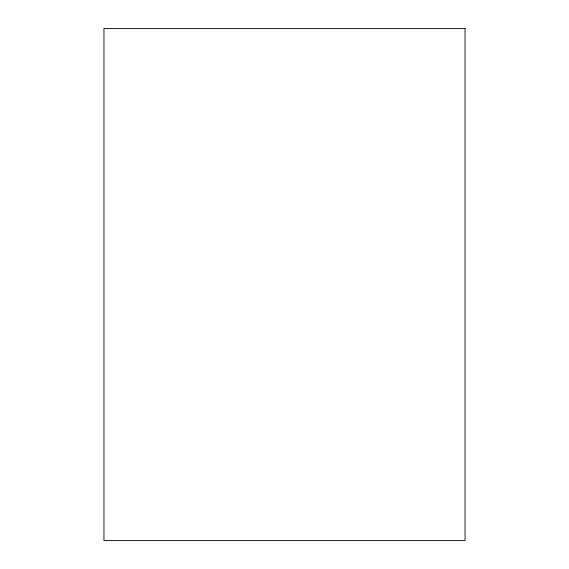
<?xml version="1.0" encoding="UTF-8"?>
<svg xmlns="http://www.w3.org/2000/svg" width="569" height="569" viewBox="0 0 569 569"><rect width="100%" height="100%" fill="white"/><g stroke="black" fill="none" stroke-linecap="round" stroke-linejoin="round"><path stroke-width="0.85" d="M465.051 28.45L103.949 28.45L103.949 540.55L465.051 540.55L465.051 28.45"/></g></svg>
